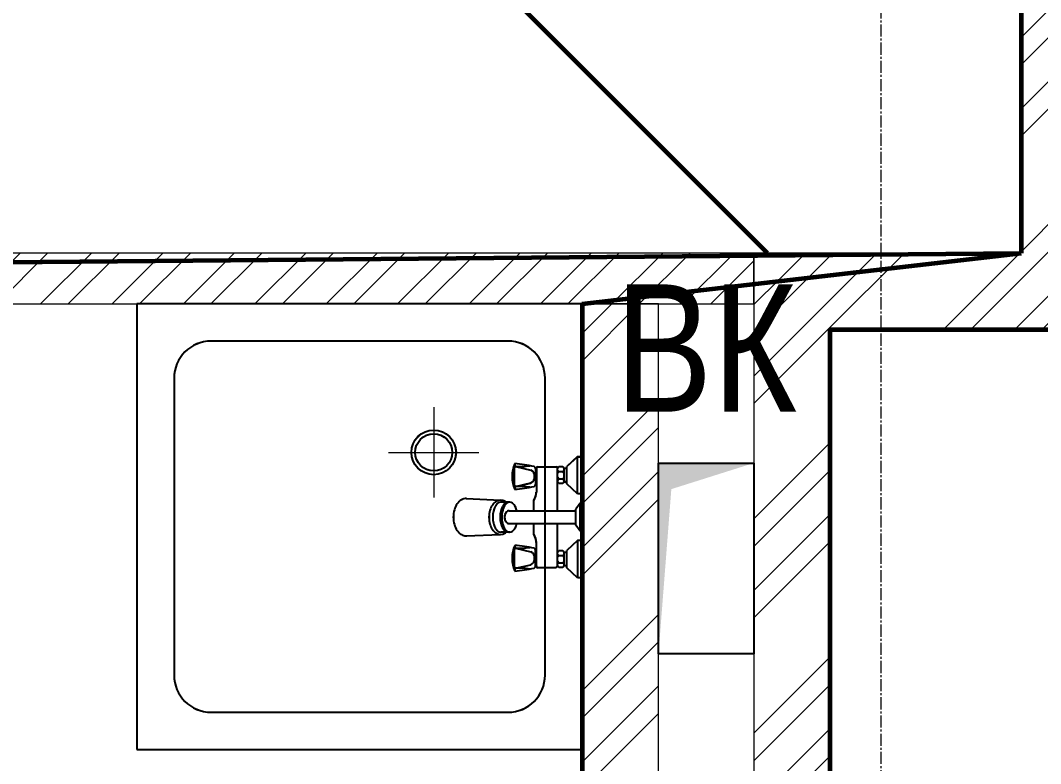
# Model space of a CAD drawing. Header units: millimetres. Extents: x 470010 to 1231400, y -134005 to 421770.
# Drawn here: x 695720 to 697324, y -14384 to -13216 of the extents above; entities that cross this region are included whole.
import ezdxf
from ezdxf.enums import TextEntityAlignment as Align

# ---------------------------------------------------------------- set-up
doc = ezdxf.new("R2010")
doc.units = ezdxf.units.MM
doc.linetypes.add('CENTER2', pattern=[28.575, 19.05, -3.175, 3.175, -3.175])
doc.layers.get('Defpoints').update_dxf_attribs({"color": 140})
for name, color, linetype, lineweight in [('0) шп потолок', 3, 'Continuous', 60), ('АР_Стены кирпич', 32, 'Continuous', 20), ('АР_Стены ПЕНОблок', 52, 'Continuous', 20), ('АР_Штриховка', 8, 'Continuous', 0), ('ВК_Шахты', 5, 'Continuous', 9)]:
    doc.layers.add(name, color=color, linetype=linetype, lineweight=lineweight)
doc.layers.add('РД_Оси_100', color=7, linetype='Continuous', lineweight=0, true_color=0x525252)
doc.styles.add('style1', font='ARIALN.TTF')
pattern_1 = [(45, (602274.53, -216024.5), (-168.3798, 168.3798), []), (45, (602386.78, -216024.5), (-168.3798, 168.3798), [])]
pattern_2 = [(45, (-63444.08, -115658.25), (-168.3798, 168.3798), []), (45, (-63331.83, -115658.25), (-168.3798, 168.3798), [])]

# ---------------------------------------------------------------- blocks, each defined once
blk = doc.blocks.new('СОШ_2200_АР_ОСИ_М100_28.05.24')
at = {"layer": 'РД_Оси_100', "color": 251, "linetype": 'CENTER2', "true_color": 0x636466}
blk.add_line((24200, -6155), (24200, 139938.679), dxfattribs=at)
blk = doc.blocks.new('A$C9108343f')
at = {"layer": 'АР_Штриховка', "linetype": 'Continuous', "lineweight": 0, "true_color": 0x000000}
h = blk.add_hatch(dxfattribs=at)
h.set_pattern_fill('ANSI32', color=18, scale=25, angle=-360, style=0)
h.set_pattern_definition(pattern_2)
h.paths.add_polyline_path([(31695, 89605), (31575, 89485), (31575, 86785), (31695, 86665)], flags=0)
at = {"layer": 'АР_Штриховка', "linetype": 'Continuous', "lineweight": 0, "ltscale": 0.5, "true_color": 0x000000}
h = blk.add_hatch(dxfattribs=at)
h.set_pattern_fill('ANSI31', color=18, scale=25, style=0)
h.set_pattern_definition([(45, (-63444.08, -115658.25), (-56.1266, 56.1266), [])])
h.paths.add_polyline_path([(31155, 86705), (31155, 86785), (27075, 86785), (27075, 86705)], flags=0)
at = {"layer": 'АР_Штриховка', "linetype": 'Continuous', "lineweight": 0, "true_color": 0x000000}
h = blk.add_hatch(dxfattribs=at)
h.set_pattern_fill('ANSI32', color=18, scale=25, style=0)
h.set_pattern_definition([(45, (-63444.08, -115658.25), (-168.3798, 168.3798), []), (45, (-63331.83, -115658.25), (-168.3798, 168.3798), [])])
h.paths.add_polyline_path([(31155, 85855), (31275, 85855), (31275, 86665), (31155, 86785)], flags=0)
h = blk.add_hatch(dxfattribs=at)
h.set_pattern_fill('ANSI32', color=18, scale=25, angle=360, style=0)
h.set_pattern_definition(pattern_2)
h.paths.add_polyline_path([(31695, 86665), (31575, 86785), (31155, 86785), (31275, 86665)], flags=0)
h = blk.add_hatch(dxfattribs=at)
h.set_pattern_fill('ANSI32', color=18, scale=25, style=0)
h.set_pattern_definition([(45, (-63444.08, -115658.25), (-168.3798, 168.3798), []), (45, (-63331.83, -115658.25), (-168.3798, 168.3798), [])])
h.paths.add_polyline_path([(30885, 85735), (31005, 85855), (31005, 86705), (30885, 86705)], flags=0)
at = {"color": 18, "true_color": 0x000000}
for p, q in [((30885, 86705), (30185, 86705)), ((30185, 86705), (30185, 86005)), ((30885, 86705), (30185, 86705)), ((30185, 86705), (30185, 86005)), ((30885, 86005), (30885, 86705)), ((30885, 86005), (30885, 86705)), ((30768.3, 86646.7), (30301.6, 86646.7)), ((30768.3, 86646.7), (30301.6, 86646.7)), ((30243.3, 86588.3), (30243.3, 86121.7)), ((30243.3, 86588.3), (30243.3, 86121.7)), ((30826.6, 86121.7), (30826.6, 86588.3)), ((30826.6, 86121.7), (30826.6, 86588.3)), ((30877.6, 86465), (30860.8, 86449.4)), ((30877.6, 86465), (30860.8, 86449.4)), ((30877.6, 86406.6), (30877.6, 86465)), ((30877.6, 86465), (30885, 86465)), ((30877.6, 86406.6), (30877.6, 86465)), ((30877.6, 86465), (30885, 86465)), ((30885, 86465), (30885, 86406.6)), ((30885, 86465), (30885, 86406.6)), ((30778.2, 86445.6), (30778.2, 86422)), ((30778.2, 86445.6), (30778.2, 86422)), ((30780.4, 86449.6), (30804.4, 86444)), ((30780.4, 86449.6), (30804.4, 86444)), ((30811.8, 86446), (30811.8, 86421.6)), ((30813, 86446), (30811.8, 86446)), ((30811.8, 86446), (30811.8, 86421.6)), ((30813, 86446), (30811.8, 86446)), ((30813, 86446), (30813, 86409)), ((30813, 86446), (30813, 86409)), ((30815.2, 86448.8), (30844.2, 86448.8)), ((30815.2, 86448.8), (30844.2, 86448.8)), ((30848.2, 86449), (30846.2, 86446.4)), ((30848.2, 86449), (30846.2, 86446.4)), ((30846.2, 86379.9), (30846.2, 86446.8)), ((30846.2, 86379.9), (30846.2, 86446.8)), ((30846.2, 86443.8), (30848.2, 86441.6)), ((30846.2, 86443.8), (30848.2, 86441.6)), ((30848.2, 86441.6), (30846.2, 86438.8)), ((30848.2, 86441.6), (30846.2, 86438.8)), ((30854.4, 86449), (30848.2, 86449)), ((30854.4, 86449), (30848.2, 86449)), ((30848.2, 86441.6), (30854.4, 86441.6)), ((30848.2, 86441.6), (30854.4, 86441.6)), ((30856.6, 86446.4), (30854.4, 86449)), ((30856.6, 86446.4), (30854.4, 86449)), ((30854.4, 86441.6), (30856.6, 86443.8)), ((30854.4, 86441.6), (30856.6, 86443.8)), ((30854.4, 86441.6), (30856.6, 86438.8)), ((30854.4, 86441.6), (30856.6, 86438.8)), ((30856.6, 86425.2), (30856.6, 86446.4)), ((30860.8, 86446.4), (30856.6, 86446.4)), ((30856.6, 86425.2), (30856.6, 86446.4)), ((30860.8, 86446.4), (30856.6, 86446.4)), ((30860.8, 86422.2), (30860.8, 86449.4)), ((30860.8, 86422.2), (30860.8, 86449.4)), ((30848.2, 86430), (30846.2, 86432.8)), ((30848.2, 86430), (30846.2, 86432.8)), ((30846.2, 86427.8), (30848.2, 86430)), ((30846.2, 86427.8), (30848.2, 86430)), ((30848.2, 86422.6), (30846.2, 86425.2)), ((30848.2, 86422.6), (30846.2, 86425.2)), ((30848.2, 86430), (30854.4, 86430)), ((30848.2, 86430), (30854.4, 86430)), ((30854.4, 86430), (30856.6, 86432.8)), ((30854.4, 86430), (30856.6, 86432.8)), ((30854.4, 86430), (30856.6, 86427.8)), ((30854.4, 86430), (30856.6, 86427.8)), ((30856.6, 86425.2), (30854.4, 86422.6)), ((30856.6, 86425.2), (30854.4, 86422.6)), ((30860.8, 86425.2), (30856.6, 86425.2)), ((30860.8, 86425.2), (30856.6, 86425.2)), ((30780.4, 86418), (30804.4, 86423.6)), ((30780.4, 86418), (30804.4, 86423.6)), ((30811.8, 86421.6), (30813, 86421.6)), ((30811.8, 86421.6), (30813, 86421.6)), ((30854.4, 86422.6), (30848.2, 86422.6)), ((30854.4, 86422.6), (30848.2, 86422.6)), ((30877.6, 86406.6), (30860.8, 86422.2)), ((30877.6, 86406.6), (30860.8, 86422.2)), ((30702.5, 86399.3), (30756.7, 86396.8)), ((30702.5, 86399.3), (30756.7, 86396.8)), ((30771, 86393.3), (30756.9, 86393.3)), ((30771, 86393.3), (30756.9, 86393.3)), ((30808.9, 86379.9), (30808.9, 86396.6)), ((30808.9, 86379.9), (30808.9, 86396.6)), ((30885, 86406.6), (30877.6, 86406.6)), ((30885, 86406.6), (30877.6, 86406.6)), ((30770.2, 86379.9), (30875, 86379.9)), ((30770.2, 86379.9), (30875, 86379.9)), ((30882, 86391.9), (30875, 86382.4)), ((30882, 86391.9), (30875, 86382.4)), ((30875, 86357.4), (30875, 86382.4)), ((30875, 86357.4), (30875, 86382.4)), ((30882, 86347.9), (30882, 86391.9)), ((30885, 86391.9), (30882, 86391.9)), ((30882, 86347.9), (30882, 86391.9)), ((30885, 86391.9), (30882, 86391.9)), ((30885, 86391.9), (30885, 86347.9)), ((30885, 86391.9), (30885, 86347.9)), ((30771, 86346.5), (30756.9, 86346.5)), ((30771, 86346.5), (30756.9, 86346.5)), ((30770.2, 86359.9), (30875, 86359.9)), ((30770.2, 86359.9), (30875, 86359.9)), ((30808.9, 86342.7), (30808.9, 86359.9)), ((30808.9, 86342.7), (30808.9, 86359.9)), ((30846.2, 86293.4), (30846.2, 86359.9)), ((30846.2, 86293.4), (30846.2, 86359.9)), ((30882, 86347.9), (30875, 86357.4)), ((30882, 86347.9), (30875, 86357.4)), ((30885, 86347.9), (30882, 86347.9)), ((30885, 86347.9), (30882, 86347.9)), ((30702.5, 86340.5), (30756.7, 86342.8)), ((30702.5, 86340.5), (30756.7, 86342.8)), ((30813, 86293.2), (30813, 86330.2)), ((30813, 86293.2), (30813, 86330.2)), ((30877.6, 86333.2), (30860.8, 86317.6)), ((30877.6, 86333.2), (30860.8, 86317.6)), ((30885, 86333.2), (30877.6, 86333.2)), ((30877.6, 86333.2), (30877.6, 86274.8)), ((30885, 86333.2), (30877.6, 86333.2)), ((30877.6, 86333.2), (30877.6, 86274.8)), ((30885, 86274.8), (30885, 86333.2)), ((30885, 86274.8), (30885, 86333.2)), ((30778.2, 86317.2), (30778.2, 86293.6)), ((30778.2, 86317.2), (30778.2, 86293.6)), ((30780.4, 86321.2), (30804.4, 86315.6)), ((30780.4, 86321.2), (30804.4, 86315.6)), ((30811.8, 86317.6), (30813, 86317.6)), ((30811.8, 86293.2), (30811.8, 86317.6)), ((30811.8, 86317.6), (30813, 86317.6)), ((30811.8, 86293.2), (30811.8, 86317.6)), ((30848.2, 86317.2), (30846.2, 86314.6)), ((30848.2, 86317.2), (30846.2, 86314.6)), ((30854.4, 86317.2), (30848.2, 86317.2)), ((30854.4, 86317.2), (30848.2, 86317.2)), ((30856.6, 86314.6), (30854.4, 86317.2)), ((30856.6, 86314.6), (30854.4, 86317.2)), ((30860.8, 86314.6), (30856.6, 86314.6)), ((30856.6, 86293.4), (30856.6, 86314.6)), ((30860.8, 86314.6), (30856.6, 86314.6)), ((30856.6, 86293.4), (30856.6, 86314.6)), ((30860.8, 86290.4), (30860.8, 86317.6)), ((30860.8, 86290.4), (30860.8, 86317.6)), ((30846.2, 86312), (30848.2, 86309.8)), ((30846.2, 86312), (30848.2, 86309.8)), ((30848.2, 86309.8), (30846.2, 86307)), ((30848.2, 86309.8), (30846.2, 86307)), ((30848.2, 86298.2), (30846.2, 86301)), ((30848.2, 86298.2), (30846.2, 86301)), ((30846.2, 86296), (30848.2, 86298.2)), ((30846.2, 86296), (30848.2, 86298.2)), ((30848.2, 86309.8), (30854.4, 86309.8)), ((30848.2, 86309.8), (30854.4, 86309.8)), ((30848.2, 86298.2), (30854.4, 86298.2)), ((30848.2, 86298.2), (30854.4, 86298.2)), ((30854.4, 86309.8), (30856.6, 86312)), ((30854.4, 86309.8), (30856.6, 86312)), ((30854.4, 86309.8), (30856.6, 86307)), ((30854.4, 86309.8), (30856.6, 86307)), ((30854.4, 86298.2), (30856.6, 86301)), ((30854.4, 86298.2), (30856.6, 86301)), ((30854.4, 86298.2), (30856.6, 86296)), ((30854.4, 86298.2), (30856.6, 86296)), ((30780.4, 86289.6), (30804.4, 86295.2)), ((30780.4, 86289.6), (30804.4, 86295.2)), ((30813, 86293.2), (30811.8, 86293.2)), ((30813, 86293.2), (30811.8, 86293.2)), ((30844.2, 86290.4), (30815.2, 86290.4)), ((30844.2, 86290.4), (30815.2, 86290.4)), ((30846.2, 86293.4), (30844.2, 86290.4)), ((30846.2, 86293.4), (30844.2, 86290.4)), ((30848.2, 86290.8), (30846.2, 86293.4)), ((30848.2, 86290.8), (30846.2, 86293.4)), ((30854.4, 86290.8), (30848.2, 86290.8)), ((30854.4, 86290.8), (30848.2, 86290.8)), ((30856.6, 86293.4), (30854.4, 86290.8)), ((30856.6, 86293.4), (30854.4, 86290.8)), ((30860.8, 86293.4), (30856.6, 86293.4)), ((30860.8, 86293.4), (30856.6, 86293.4)), ((30877.6, 86274.8), (30860.8, 86290.4)), ((30877.6, 86274.8), (30860.8, 86290.4)), ((30885, 86274.8), (30877.6, 86274.8)), ((30885, 86274.8), (30877.6, 86274.8)), ((30301.6, 86063.3), (30768.3, 86063.3)), ((30301.6, 86063.3), (30768.3, 86063.3)), ((30185, 86005), (30885, 86005)), ((30185, 86005), (30885, 86005))]:
    blk.add_line(p, q, dxfattribs=at)
at = {"color": 18, "lineweight": 0, "true_color": 0x000000}
for p, q in [((30651.6, 86542.7), (30651.6, 86400.6)), ((30651.6, 86542.7), (30651.6, 86400.6)), ((30580.6, 86471.7), (30722.7, 86471.7)), ((30580.6, 86471.7), (30722.7, 86471.7))]:
    blk.add_line(p, q, dxfattribs=at)
at = {"color": 18, "linetype": 'Continuous', "true_color": 0x000000}
for p, q in [((31005, 86155), (31005, 86455)), ((31005, 86455), (31155, 86455)), ((31005, 86155), (31005, 86455)), ((31005, 86455), (31155, 86455)), ((31155, 86455), (31155, 86155)), ((31155, 86455), (31155, 86155)), ((31155, 86155), (31005, 86155)), ((31155, 86155), (31005, 86155))]:
    blk.add_line(p, q, dxfattribs=at)
blk.add_lwpolyline([(30885, 86705), (31575, 86785)])
at = {"color": 18, "true_color": 0x000000}
for radius in [35, 35, 29.2, 29.2]:
    blk.add_circle((30651.6, 86471.7), radius, dxfattribs=at)
for centre, radius, start, end in [((30301.6, 86588.3), 58.3, 90, 180), ((30301.6, 86588.3), 58.3, 90, 180), ((30768.3, 86588.3), 58.3, 0, 90), ((30768.3, 86588.3), 58.3, 0, 90), ((30831.7, 86432.5), 57, 157.8225, 178.6863), ((30831.7, 86432.5), 57, 157.8225, 178.6863), ((30782.9, 86445.6), 4.74, 122.3784, 180), ((30782.9, 86445.6), 4.74, 122.3784, 180), ((30786.1, 86453.9), 7.1, 178.6863, 216.614), ((30763.4, 86248.2), 206.4, 77.1247, 85.6663), ((30786.1, 86453.9), 7.1, 178.6863, 216.614), ((30763.4, 86248.2), 206.4, 77.1247, 85.6663), ((30786.5, 86543.5), 94, 266.2802, 279.9331), ((30786.5, 86543.5), 94, 266.2802, 279.9331), ((30799.4, 86434.5), 10.8, 356.7185, 62.529), ((30799.4, 86434.5), 10.8, 356.7185, 62.529), ((30807.6, 86445.7), 4.17, 5.2861, 65.1491), ((30807.6, 86445.7), 4.17, 5.2861, 65.1491), ((30815.2, 86446.6), 2.26, 90, 193.6855), ((30815.2, 86446.6), 2.26, 90, 193.6855), ((30844.2, 86446.8), 2, 0, 90), ((30844.2, 86446.8), 2, 0, 90), ((30831.7, 86435.1), 57, 181.3137, 202.1775), ((30831.7, 86435.1), 57, 181.3137, 202.1775), ((30799.4, 86433.2), 10.8, 297.471, 3.2815), ((30799.4, 86433.2), 10.8, 297.471, 3.2815), ((30782.9, 86422), 4.74, 180, 237.6216), ((30782.9, 86422), 4.74, 180, 237.6216), ((30763.4, 86619.5), 206.4, 274.3337, 282.8753), ((30763.4, 86619.5), 206.4, 274.3337, 282.8753), ((30786.1, 86413.8), 7.1, 143.386, 181.3137), ((30786.1, 86413.8), 7.1, 143.386, 181.3137), ((30786.5, 86324.2), 94, 80.0669, 93.7198), ((30786.5, 86324.2), 94, 80.0669, 93.7198), ((30807.6, 86422), 4.17, 294.8509, 354.7139), ((30807.6, 86422), 4.17, 294.8509, 354.7139), ((30707, 86378), 22.6, 121.362, 145.7998), ((30707, 86378), 22.6, 121.362, 145.7998), ((30702.5, 86385.5), 13.9, 87.3458, 121.362), ((30702.5, 86385.5), 13.9, 87.3458, 121.362), ((30760.9, 86377.3), 20.7, 121.5003, 145.9442), ((30760.9, 86377.3), 20.7, 121.5003, 145.9442), ((30756.7, 86384.2), 12.6, 58.4997, 121.5003), ((30756.7, 86384.2), 12.6, 58.4997, 121.5003), ((30756.9, 86386.3), 7, 90, 127.8246), ((30756.9, 86386.3), 7, 90, 127.8246), ((30752.5, 86377.3), 20.7, 50.6316, 58.4997), ((30752.5, 86377.3), 20.7, 50.6316, 58.4997), ((30768.4, 86386.3), 7, 90, 127.8246), ((30768.4, 86386.3), 7, 90, 127.8246), ((30771, 86386.3), 7, 52.1754, 127.8246), ((30771, 86386.3), 7, 52.1754, 127.8246), ((30792, 86409), 20.9, 323.496, 0), ((30792, 86409), 20.9, 323.496, 0), ((30725.6, 86369.9), 43.2, 164.278, 195.722), ((30725.6, 86369.9), 43.2, 164.278, 195.722), ((30714.2, 86373.1), 31.3, 145.7998, 164.278), ((30714.2, 86373.1), 31.3, 145.7998, 164.278), ((30778.3, 86369.8), 39.8, 164.3589, 195.6411), ((30778.3, 86369.8), 39.8, 164.3589, 195.6411), ((30767.7, 86372.8), 28.8, 145.9442, 164.3589), ((30767.7, 86372.8), 28.8, 145.9442, 164.3589), ((30788.2, 86369.9), 43.8, 167.5382, 192.4618), ((30788.2, 86369.9), 43.8, 167.5382, 192.4618), ((30772.7, 86373.3), 27.9, 151.9188, 167.5382), ((30772.7, 86373.3), 27.9, 151.9188, 167.5382), ((30763, 86378.5), 16.9, 127.8246, 151.9188), ((30763, 86378.5), 16.9, 127.8246, 151.9188), ((30799.7, 86369.9), 43.8, 167.5382, 192.4618), ((30799.7, 86369.9), 43.8, 167.5382, 192.4618), ((30784.2, 86373.3), 27.9, 151.9188, 167.5382), ((30784.2, 86373.3), 27.9, 151.9188, 167.5382), ((30802.2, 86369.9), 43.8, 167.5382, 192.4618), ((30802.2, 86369.9), 43.8, 167.5382, 192.4618), ((30786.8, 86373.3), 27.9, 151.9188, 167.5382), ((30786.8, 86373.3), 27.9, 151.9188, 167.5382), ((30774.5, 86378.5), 16.9, 127.8246, 151.9188), ((30774.5, 86378.5), 16.9, 127.8246, 151.9188), ((30777, 86378.5), 16.9, 127.8246, 151.9188), ((30777, 86378.5), 16.9, 127.8246, 151.9188), ((30771.5, 86372.3), 7.92, 119.7406, 144.0579), ((30771.5, 86372.3), 7.92, 119.7406, 144.0579), ((30770.2, 86374.6), 5.33, 90, 119.7406), ((30770.2, 86374.6), 5.33, 90, 119.7406), ((30764.9, 86378.5), 16.9, 28.0812, 52.1754), ((30764.9, 86378.5), 16.9, 28.0812, 52.1754), ((30755.2, 86373.3), 27.9, 13.627, 28.0812), ((30755.2, 86373.3), 27.9, 13.627, 28.0812), ((30776.7, 86369.9), 13.7, 163.2847, 196.7153), ((30776.7, 86369.9), 13.7, 163.2847, 196.7153), ((30773.5, 86370.9), 10.4, 144.0579, 163.2847), ((30773.5, 86370.9), 10.4, 144.0579, 163.2847), ((30773.5, 86368.9), 10.4, 196.7153, 215.9421), ((30773.5, 86368.9), 10.4, 196.7153, 215.9421), ((30771.5, 86367.5), 7.92, 215.9421, 240.2594), ((30771.5, 86367.5), 7.92, 215.9421, 240.2594), ((30714.2, 86366.7), 31.3, 195.722, 214.2002), ((30714.2, 86366.7), 31.3, 195.722, 214.2002), ((30707, 86361.8), 22.6, 214.2002, 238.638), ((30707, 86361.8), 22.6, 214.2002, 238.638), ((30767.7, 86366.9), 28.8, 195.6411, 214.0558), ((30767.7, 86366.9), 28.8, 195.6411, 214.0558), ((30760.9, 86362.3), 20.7, 214.0558, 238.4997), ((30760.9, 86362.3), 20.7, 214.0558, 238.4997), ((30772.7, 86366.5), 27.9, 192.4618, 208.0812), ((30772.7, 86366.5), 27.9, 192.4618, 208.0812), ((30763, 86361.3), 16.9, 208.0812, 232.1754), ((30763, 86361.3), 16.9, 208.0812, 232.1754), ((30756.9, 86353.5), 7, 232.1754, 270), ((30756.9, 86353.5), 7, 232.1754, 270), ((30784.2, 86366.5), 27.9, 192.4618, 208.0812), ((30784.2, 86366.5), 27.9, 192.4618, 208.0812), ((30786.8, 86366.5), 27.9, 192.4618, 208.0812), ((30786.8, 86366.5), 27.9, 192.4618, 208.0812), ((30774.5, 86361.3), 16.9, 208.0812, 232.1754), ((30774.5, 86361.3), 16.9, 208.0812, 232.1754), ((30777, 86361.3), 16.9, 208.0812, 232.1754), ((30777, 86361.3), 16.9, 208.0812, 232.1754), ((30752.5, 86362.3), 20.7, 301.5003, 309.985), ((30752.5, 86362.3), 20.7, 301.5003, 309.985), ((30768.4, 86353.5), 7, 232.1754, 270), ((30768.4, 86353.5), 7, 232.1754, 270), ((30771, 86353.5), 7, 232.1754, 307.8246), ((30771, 86353.5), 7, 232.1754, 307.8246), ((30770.2, 86365.2), 5.33, 240.2594, 270), ((30770.2, 86365.2), 5.33, 240.2594, 270), ((30764.9, 86361.3), 16.9, 307.8246, 331.9188), ((30764.9, 86361.3), 16.9, 307.8246, 331.9188), ((30755.2, 86366.5), 27.9, 331.9188, 346.373), ((30755.2, 86366.5), 27.9, 331.9188, 346.373), ((30702.5, 86354.3), 13.9, 238.638, 270), ((30702.5, 86354.3), 13.9, 238.638, 270), ((30702.5, 86354.3), 13.9, 270, 274.9774), ((30702.5, 86354.3), 13.9, 270, 274.9774), ((30756.7, 86355.4), 12.6, 238.4997, 301.5004), ((30756.7, 86355.4), 12.6, 238.4997, 301.5004), ((30792, 86330.2), 20.9, 0, 36.504), ((30792, 86330.2), 20.9, 0, 36.504), ((30831.7, 86304.1), 57, 157.8225, 178.6863), ((30831.7, 86304.1), 57, 157.8225, 178.6863), ((30782.9, 86317.2), 4.74, 122.3784, 180), ((30782.9, 86317.2), 4.74, 122.3784, 180), ((30786.1, 86325.5), 7.1, 178.6863, 216.614), ((30763.4, 86119.8), 206.4, 77.1247, 85.6663), ((30786.1, 86325.5), 7.1, 178.6863, 216.614), ((30763.4, 86119.8), 206.4, 77.1247, 85.6663), ((30786.5, 86415.1), 94, 266.2802, 279.9331), ((30786.5, 86415.1), 94, 266.2802, 279.9331), ((30799.4, 86306.1), 10.8, 356.7185, 62.529), ((30799.4, 86306.1), 10.8, 356.7185, 62.529), ((30807.6, 86317.3), 4.17, 5.2861, 65.1491), ((30807.6, 86317.3), 4.17, 5.2861, 65.1491), ((30831.7, 86306.7), 57, 181.3137, 202.1775), ((30831.7, 86306.7), 57, 181.3137, 202.1775), ((30799.4, 86304.8), 10.8, 297.471, 3.2815), ((30799.4, 86304.8), 10.8, 297.471, 3.2815), ((30782.9, 86293.6), 4.74, 180, 237.6216), ((30782.9, 86293.6), 4.74, 180, 237.6216), ((30763.4, 86491.1), 206.4, 274.3337, 282.8753), ((30763.4, 86491.1), 206.4, 274.3337, 282.8753), ((30786.1, 86285.4), 7.1, 143.386, 181.3137), ((30786.1, 86285.4), 7.1, 143.386, 181.3137), ((30786.5, 86195.8), 94, 80.0669, 93.7198), ((30786.5, 86195.8), 94, 80.0669, 93.7198), ((30807.6, 86293.6), 4.17, 294.8509, 354.7139), ((30807.6, 86293.6), 4.17, 294.8509, 354.7139), ((30815.2, 86292.7), 2.26, 166.3145, 270), ((30815.2, 86292.7), 2.26, 166.3145, 270), ((30301.6, 86121.7), 58.3, 180, 270), ((30301.6, 86121.7), 58.3, 180, 270), ((30768.3, 86121.7), 58.3, 270, 0), ((30768.3, 86121.7), 58.3, 270, 0)]:
    blk.add_arc(centre, radius, start, end, dxfattribs=at)
at = {"color": 18, "linetype": 'Continuous', "true_color": 0x000000}
blk.add_solid([(31005, 86155), (31005, 86455), (31025.2, 86414), (31155, 86455)], dxfattribs=at)
blk.add_solid([(31005, 86155), (31005, 86455), (31025.2, 86414), (31155, 86455)], dxfattribs=at)
at = {"layer": '0) шп потолок'}
for points in [[(31275, 85855), (31275, 86665), (31695, 86665), (31695, 87695), (31965, 87695), (31965, 90035), (34555, 90035), (34555, 89705), (34655, 89705), (34655, 87775)], [(27075, 86785), (27075, 89485), (31575, 89485), (31575, 86785)], [(27075, 86745), (31575, 86785)], [(30885, 86705), (31575, 86785)], [(30885, 86705), (30885, 85735), (31155, 85735)]]:
    blk.add_lwpolyline(points, dxfattribs=at)
at = {"layer": 'АР_Стены кирпич', "color": 18, "linetype": 'Continuous', "lineweight": 20, "true_color": 0x000000}
for p, q in [((31575, 89485), (31575, 86785)), ((31155, 86785), (31155, 85855)), ((31575, 86785), (31155, 86785)), ((31005, 86705), (30885, 86705)), ((30885, 86705), (30885, 85735)), ((31005, 85855), (31005, 86705)), ((31275, 85855), (31275, 86665)), ((31275, 86665), (31695, 86665))]:
    blk.add_line(p, q, dxfattribs=at)
at = {"layer": 'АР_Стены ПЕНОблок', "color": 18, "linetype": 'Continuous', "lineweight": 20, "true_color": 0x000000}
for p, q in [((31155, 86785), (27075, 86785)), ((31155, 86705), (31155, 86785)), ((27075, 86705), (31155, 86705))]:
    blk.add_line(p, q, dxfattribs=at)
at = {"layer": 'РД_Оси_100'}
blk.add_blockref('СОШ_2200_АР_ОСИ_М100_28.05.24', (7155, 6755), dxfattribs=at)
at = {"layer": 'Defpoints', "color": 18, "true_color": 0x000000, "style": 'style1'}
for p in [(143949.3, 316089.1), (143975, 281639.5), (143890.4, 273244.7), (143840, 264276.8), (143967.8, 254892.4), (12252, 104178.1), (12382.6, 96023.1)]:
    blk.add_attdef('АР-ПОМЕЩЕНИЕ:НАИМЕНОВАНИЕ', text='', height=100, dxfattribs=at).set_placement(p, align=Align.MIDDLE)
at = {"layer": 'Defpoints', "color": 18, "true_color": 0x000000, "style": 'style1', "flags": 8}
for p in [(143951.3, 279099.1), (143848.3, 269251.1), (143875.3, 260094.2), (144049.7, 250824.7), (163419.3, 238153.4), (155897.5, 237966), (183037.2, 237966), (143342.9, 237876.2)]:
    blk.add_attdef('АР-ПОМЕЩЕНИЕ:НАИМЕНОВАНИЕ', text='', height=100, dxfattribs=at).set_placement(p, align=Align.MIDDLE)
at = {"layer": 'ВК_Шахты', "color": 18, "true_color": 0x000000, "style": 'style1'}
blk.add_text('ВК', height=200, dxfattribs=at).set_placement((30936.9, 86535.7))

msp = doc.modelspace()

# ---------------------------------------------------------------- hatches: boundary and pattern name
at = {"layer": '0) шп потолок', "true_color": 0xf26722}
h = msp.add_hatch(dxfattribs=at)
h.set_pattern_fill('ANSI31', color=30, scale=333, angle=90)
h.paths.add_polyline_path([(697293.57, -10881.242), (692793.57, -10881.242), (692793.57, -13581.252), (696873.57, -13581.252), (697293.57, -13581.252)])
h.paths.add_polyline_path([(697111.32, -12588.14, -1), (697140.206, -12588.14, -1)], flags=16)
at = {"layer": 'АР_Штриховка', "linetype": 'Continuous', "lineweight": 0, "true_color": 0x000000}
h = msp.add_hatch(dxfattribs=at)
h.set_pattern_fill('ANSI32', color=18, scale=25, angle=-360, style=0)
h.set_pattern_definition(pattern_1)
h.paths.add_polyline_path([(697413.57, -10761.242), (697293.57, -10881.242), (697293.57, -13581.252), (697413.57, -13701.252)], flags=0)
at = {"layer": 'АР_Штриховка', "linetype": 'Continuous', "lineweight": 0, "ltscale": 0.5, "true_color": 0x000000}
h = msp.add_hatch(dxfattribs=at)
h.set_pattern_fill('ANSI31', color=18, scale=25, style=0)
h.set_pattern_definition([(45, (602274.53, -216024.49), (-56.1266, 56.1266), [])])
h.paths.add_polyline_path([(696873.57, -13661.252), (696873.57, -13581.252), (692793.57, -13581.252), (692793.57, -13661.252)], flags=0)
at = {"layer": 'АР_Штриховка', "linetype": 'Continuous', "lineweight": 0, "true_color": 0x000000}
h = msp.add_hatch(dxfattribs=at)
h.set_pattern_fill('ANSI32', color=18, scale=25, style=0)
h.set_pattern_definition([(45, (602274.53, -216024.5), (-168.3798, 168.3798), []), (45, (602386.78, -216024.5), (-168.3798, 168.3798), [])])
h.paths.add_polyline_path([(696873.57, -14511.242), (696993.57, -14511.242), (696993.57, -13701.252), (696873.57, -13581.252)], flags=0)
h = msp.add_hatch(dxfattribs=at)
h.set_pattern_fill('ANSI32', color=18, scale=25, angle=360, style=0)
h.set_pattern_definition(pattern_1)
h.paths.add_polyline_path([(697413.57, -13701.252), (697293.57, -13581.252), (696873.57, -13581.252), (696993.57, -13701.252)], flags=0)
h = msp.add_hatch(dxfattribs=at)
h.set_pattern_fill('ANSI32', color=18, scale=25, style=0)
h.set_pattern_definition([(45, (602274.53, -216024.5), (-168.3798, 168.3798), []), (45, (602386.78, -216024.5), (-168.3798, 168.3798), [])])
h.paths.add_polyline_path([(696603.57, -14631.242), (696723.57, -14511.242), (696723.57, -13661.252), (696603.57, -13661.252)], flags=0)

# ---------------------------------------------------------------- linework, layer by layer
at = {"color": 18, "true_color": 0x000000}
for p, q in [((696603.567, -13661.252), (695903.567, -13661.252)), ((695903.567, -13661.252), (695903.567, -14361.252)), ((696603.567, -13661.252), (695903.567, -13661.252)), ((695903.567, -13661.252), (695903.567, -14361.252)), ((696603.567, -14361.252), (696603.567, -13661.252)), ((696603.567, -14361.252), (696603.567, -13661.252)), ((696486.9, -13719.586), (696020.233, -13719.586)), ((696486.9, -13719.586), (696020.233, -13719.586)), ((695961.9, -13777.919), (695961.9, -14244.586)), ((695961.9, -13777.919), (695961.9, -14244.586)), ((696545.233, -14244.586), (696545.233, -13777.919)), ((696545.233, -14244.586), (696545.233, -13777.919)), ((696596.17, -13901.27), (696579.37, -13916.87)), ((696596.17, -13901.27), (696579.37, -13916.87)), ((696596.17, -13959.67), (696596.17, -13901.27)), ((696596.17, -13901.27), (696603.57, -13901.27)), ((696596.17, -13959.67), (696596.17, -13901.27)), ((696596.17, -13901.27), (696603.57, -13901.27)), ((696603.57, -13901.27), (696603.57, -13959.67)), ((696603.57, -13901.27), (696603.57, -13959.67)), ((696496.77, -13920.608), (696496.77, -13944.208)), ((696496.77, -13920.608), (696496.77, -13944.208)), ((696498.97, -13916.608), (696522.97, -13922.208)), ((696498.97, -13916.608), (696522.97, -13922.208)), ((696530.37, -13920.208), (696530.37, -13944.608)), ((696531.57, -13920.208), (696530.37, -13920.208)), ((696530.37, -13920.208), (696530.37, -13944.608)), ((696531.57, -13920.208), (696530.37, -13920.208)), ((696531.57, -13920.208), (696531.57, -13957.208)), ((696531.57, -13920.208), (696531.57, -13957.208)), ((696533.77, -13917.408), (696562.77, -13917.408)), ((696533.77, -13917.408), (696562.77, -13917.408)), ((696566.77, -13917.27), (696564.77, -13919.87)), ((696566.77, -13917.27), (696564.77, -13919.87)), ((696564.77, -13986.339), (696564.77, -13919.408)), ((696564.77, -13986.339), (696564.77, -13919.408)), ((696564.77, -13922.47), (696566.77, -13924.67)), ((696564.77, -13922.47), (696566.77, -13924.67)), ((696572.97, -13917.27), (696566.77, -13917.27)), ((696572.97, -13917.27), (696566.77, -13917.27)), ((696575.17, -13919.87), (696572.97, -13917.27)), ((696575.17, -13919.87), (696572.97, -13917.27)), ((696572.97, -13924.67), (696575.17, -13922.47)), ((696572.97, -13924.67), (696575.17, -13922.47)), ((696575.17, -13941.07), (696575.17, -13919.87)), ((696579.37, -13919.87), (696575.17, -13919.87)), ((696575.17, -13941.07), (696575.17, -13919.87)), ((696579.37, -13919.87), (696575.17, -13919.87)), ((696579.37, -13944.07), (696579.37, -13916.87)), ((696579.37, -13944.07), (696579.37, -13916.87)), ((696566.77, -13924.67), (696564.77, -13927.47)), ((696566.77, -13924.67), (696564.77, -13927.47)), ((696566.77, -13936.27), (696564.77, -13933.47)), ((696566.77, -13936.27), (696564.77, -13933.47)), ((696564.77, -13938.47), (696566.77, -13936.27)), ((696564.77, -13938.47), (696566.77, -13936.27)), ((696566.77, -13924.67), (696572.97, -13924.67)), ((696566.77, -13924.67), (696572.97, -13924.67)), ((696566.77, -13936.27), (696572.97, -13936.27)), ((696566.77, -13936.27), (696572.97, -13936.27)), ((696572.97, -13924.67), (696575.17, -13927.47)), ((696572.97, -13924.67), (696575.17, -13927.47)), ((696572.97, -13936.27), (696575.17, -13933.47)), ((696572.97, -13936.27), (696575.17, -13933.47)), ((696572.97, -13936.27), (696575.17, -13938.47)), ((696572.97, -13936.27), (696575.17, -13938.47)), ((696498.97, -13948.208), (696522.97, -13942.608)), ((696498.97, -13948.208), (696522.97, -13942.608)), ((696530.37, -13944.608), (696531.57, -13944.608)), ((696530.37, -13944.608), (696531.57, -13944.608)), ((696566.77, -13943.67), (696564.77, -13941.07)), ((696566.77, -13943.67), (696564.77, -13941.07)), ((696572.97, -13943.67), (696566.77, -13943.67)), ((696572.97, -13943.67), (696566.77, -13943.67)), ((696575.17, -13941.07), (696572.97, -13943.67)), ((696575.17, -13941.07), (696572.97, -13943.67)), ((696579.37, -13941.07), (696575.17, -13941.07)), ((696579.37, -13941.07), (696575.17, -13941.07)), ((696596.17, -13959.67), (696579.37, -13944.07)), ((696596.17, -13959.67), (696579.37, -13944.07)), ((696421.07, -13966.91), (696475.34, -13969.41)), ((696421.07, -13966.91), (696475.34, -13969.41)), ((696527.464, -13986.339), (696527.464, -13969.658)), ((696527.464, -13986.339), (696527.464, -13969.658)), ((696603.57, -13959.67), (696596.17, -13959.67)), ((696603.57, -13959.67), (696596.17, -13959.67)), ((696489.57, -13972.91), (696475.543, -13972.91)), ((696489.57, -13972.91), (696475.543, -13972.91)), ((696488.82, -13986.339), (696593.57, -13986.339)), ((696488.82, -13986.339), (696593.57, -13986.339)), ((696600.57, -13974.339), (696593.57, -13983.839)), ((696600.57, -13974.339), (696593.57, -13983.839)), ((696593.57, -14008.839), (696593.57, -13983.839)), ((696593.57, -14008.839), (696593.57, -13983.839)), ((696600.57, -14018.339), (696600.57, -13974.339)), ((696603.57, -13974.339), (696600.57, -13974.339)), ((696600.57, -14018.339), (696600.57, -13974.339)), ((696603.57, -13974.339), (696600.57, -13974.339)), ((696603.57, -13974.339), (696603.57, -14018.339)), ((696603.57, -13974.339), (696603.57, -14018.339)), ((696488.82, -14006.339), (696593.57, -14006.339)), ((696488.82, -14006.339), (696593.57, -14006.339)), ((696527.464, -14023.558), (696527.464, -14006.339)), ((696527.464, -14023.558), (696527.464, -14006.339)), ((696564.77, -14072.808), (696564.77, -14006.339)), ((696564.77, -14072.808), (696564.77, -14006.339)), ((696600.57, -14018.339), (696593.57, -14008.839)), ((696600.57, -14018.339), (696593.57, -14008.839)), ((696603.57, -14018.339), (696600.57, -14018.339)), ((696603.57, -14018.339), (696600.57, -14018.339)), ((696421.07, -14025.768), (696475.324, -14023.41)), ((696421.07, -14025.768), (696475.324, -14023.41)), ((696489.57, -14019.768), (696475.543, -14019.768)), ((696489.57, -14019.768), (696475.543, -14019.768)), ((696596.17, -14033.008), (696579.37, -14048.608)), ((696596.17, -14033.008), (696579.37, -14048.608)), ((696603.57, -14033.008), (696596.17, -14033.008)), ((696596.17, -14033.008), (696596.17, -14091.408)), ((696603.57, -14033.008), (696596.17, -14033.008)), ((696596.17, -14033.008), (696596.17, -14091.408)), ((696603.57, -14091.408), (696603.57, -14033.008)), ((696603.57, -14091.408), (696603.57, -14033.008)), ((696496.77, -14049.008), (696496.77, -14072.608)), ((696496.77, -14049.008), (696496.77, -14072.608)), ((696498.97, -14045.008), (696522.97, -14050.608)), ((696498.97, -14045.008), (696522.97, -14050.608)), ((696530.37, -14048.608), (696531.57, -14048.608)), ((696530.37, -14073.008), (696530.37, -14048.608)), ((696530.37, -14048.608), (696531.57, -14048.608)), ((696530.37, -14073.008), (696530.37, -14048.608)), ((696531.57, -14073.008), (696531.57, -14036.008)), ((696531.57, -14073.008), (696531.57, -14036.008)), ((696566.77, -14049.008), (696564.77, -14051.608)), ((696566.77, -14049.008), (696564.77, -14051.608)), ((696572.97, -14049.008), (696566.77, -14049.008)), ((696572.97, -14049.008), (696566.77, -14049.008)), ((696575.17, -14051.608), (696572.97, -14049.008)), ((696575.17, -14051.608), (696572.97, -14049.008)), ((696579.37, -14075.808), (696579.37, -14048.608)), ((696579.37, -14075.808), (696579.37, -14048.608)), ((696564.77, -14054.208), (696566.77, -14056.408)), ((696564.77, -14054.208), (696566.77, -14056.408)), ((696566.77, -14056.408), (696564.77, -14059.208)), ((696566.77, -14056.408), (696564.77, -14059.208)), ((696566.77, -14068.008), (696564.77, -14065.208)), ((696566.77, -14068.008), (696564.77, -14065.208)), ((696566.77, -14056.408), (696572.97, -14056.408)), ((696566.77, -14056.408), (696572.97, -14056.408)), ((696572.97, -14056.408), (696575.17, -14054.208)), ((696572.97, -14056.408), (696575.17, -14054.208)), ((696572.97, -14056.408), (696575.17, -14059.208)), ((696572.97, -14056.408), (696575.17, -14059.208)), ((696572.97, -14068.008), (696575.17, -14065.208)), ((696572.97, -14068.008), (696575.17, -14065.208)), ((696579.37, -14051.608), (696575.17, -14051.608)), ((696575.17, -14072.808), (696575.17, -14051.608)), ((696579.37, -14051.608), (696575.17, -14051.608)), ((696575.17, -14072.808), (696575.17, -14051.608)), ((696498.97, -14076.608), (696522.97, -14071.008)), ((696498.97, -14076.608), (696522.97, -14071.008)), ((696531.57, -14073.008), (696530.37, -14073.008)), ((696531.57, -14073.008), (696530.37, -14073.008)), ((696562.77, -14075.808), (696533.77, -14075.808)), ((696562.77, -14075.808), (696533.77, -14075.808)), ((696564.77, -14072.808), (696562.77, -14075.808)), ((696564.77, -14072.808), (696562.77, -14075.808)), ((696564.77, -14070.208), (696566.77, -14068.008)), ((696564.77, -14070.208), (696566.77, -14068.008)), ((696566.77, -14075.408), (696564.77, -14072.808)), ((696566.77, -14075.408), (696564.77, -14072.808)), ((696566.77, -14068.008), (696572.97, -14068.008)), ((696566.77, -14068.008), (696572.97, -14068.008)), ((696572.97, -14075.408), (696566.77, -14075.408)), ((696572.97, -14075.408), (696566.77, -14075.408)), ((696572.97, -14068.008), (696575.17, -14070.208)), ((696572.97, -14068.008), (696575.17, -14070.208)), ((696575.17, -14072.808), (696572.97, -14075.408)), ((696575.17, -14072.808), (696572.97, -14075.408)), ((696579.37, -14072.808), (696575.17, -14072.808)), ((696579.37, -14072.808), (696575.17, -14072.808)), ((696596.17, -14091.408), (696579.37, -14075.808)), ((696596.17, -14091.408), (696579.37, -14075.808)), ((696603.57, -14091.408), (696596.17, -14091.408)), ((696603.57, -14091.408), (696596.17, -14091.408)), ((696020.233, -14302.919), (696486.9, -14302.919)), ((696020.233, -14302.919), (696486.9, -14302.919)), ((695903.567, -14361.252), (696603.567, -14361.252)), ((695903.567, -14361.252), (696603.567, -14361.252))]:
    msp.add_line(p, q, dxfattribs=at)
at = {"color": 18, "lineweight": 0, "true_color": 0x000000}
for p, q in [((696370.233, -13823.534), (696370.233, -13965.637)), ((696370.233, -13823.534), (696370.233, -13965.637)), ((696299.182, -13894.586), (696441.285, -13894.586)), ((696299.182, -13894.586), (696441.285, -13894.586))]:
    msp.add_line(p, q, dxfattribs=at)
at = {"color": 18, "linetype": 'Continuous', "true_color": 0x000000}
for p, q in [((696723.57, -14211.242), (696723.57, -13911.242)), ((696723.57, -13911.242), (696873.57, -13911.242)), ((696723.57, -14211.242), (696723.57, -13911.242)), ((696723.57, -13911.242), (696873.57, -13911.242)), ((696873.57, -13911.242), (696873.57, -14211.242)), ((696873.57, -13911.242), (696873.57, -14211.242)), ((696873.57, -14211.242), (696723.57, -14211.242)), ((696873.57, -14211.242), (696723.57, -14211.242))]:
    msp.add_line(p, q, dxfattribs=at)
msp.add_lwpolyline([(696603.57, -13661.252), (697293.57, -13581.252)])
at = {"color": 18, "true_color": 0x000000}
for radius in [35, 35, 29.167, 29.167]:
    msp.add_circle((696370.233, -13894.586), radius, dxfattribs=at)
for centre, radius, start, end in [((696020.233, -13777.919), 58.333, 90, 180), ((696020.233, -13777.919), 58.333, 90, 180), ((696486.9, -13777.919), 58.333, 0, 90), ((696486.9, -13777.919), 58.333, 0, 90), ((696550.328, -13933.714), 56.973, 157.822462, 178.686272), ((696550.328, -13933.714), 56.973, 157.822462, 178.686272), ((696501.506, -13920.608), 4.736, 122.378413, 180), ((696501.506, -13920.608), 4.736, 122.378413, 180), ((696504.672, -13912.371), 7.104, 178.686272, 216.613977), ((696504.672, -13912.371), 7.104, 178.686272, 216.613977), ((696481.971, -14118.048), 206.43, 77.124705, 85.666332), ((696481.971, -14118.048), 206.43, 77.124705, 85.666332), ((696505.07, -13822.783), 94.023, 266.28017, 279.933054), ((696505.07, -13822.783), 94.023, 266.28017, 279.933054), ((696517.988, -13931.79), 10.8, 356.718506, 62.528992), ((696517.988, -13931.79), 10.8, 356.718506, 62.528992), ((696526.217, -13920.592), 4.17, 5.286081, 65.149105), ((696526.217, -13920.592), 4.17, 5.286081, 65.149105), ((696533.77, -13919.672), 2.264, 90, 193.685547), ((696533.77, -13919.672), 2.264, 90, 193.685547), ((696562.77, -13919.408), 2, 0, 90), ((696562.77, -13919.408), 2, 0, 90), ((696550.328, -13931.102), 56.973, 181.313728, 202.177538), ((696550.328, -13931.102), 56.973, 181.313728, 202.177538), ((696517.988, -13933.026), 10.8, 297.471008, 3.281494), ((696517.988, -13933.026), 10.8, 297.471008, 3.281494), ((696501.506, -13944.208), 4.736, 180, 237.621587), ((696501.506, -13944.208), 4.736, 180, 237.621587), ((696504.672, -13952.445), 7.104, 143.386023, 181.313728), ((696504.672, -13952.445), 7.104, 143.386023, 181.313728), ((696481.971, -13746.768), 206.43, 274.333668, 282.875295), ((696481.971, -13746.768), 206.43, 274.333668, 282.875295), ((696505.07, -14042.033), 94.023, 80.066946, 93.71983), ((696505.07, -14042.033), 94.023, 80.066946, 93.71983), ((696526.217, -13944.224), 4.17, 294.850895, 354.713919), ((696526.217, -13944.224), 4.17, 294.850895, 354.713919), ((696425.62, -13988.233), 22.6, 121.362021, 145.799842), ((696425.62, -13988.233), 22.6, 121.362021, 145.799842), ((696421.07, -13980.768), 13.858, 87.345824, 121.362029), ((696421.07, -13980.768), 13.858, 87.345824, 121.362029), ((696475.32, -13981.993), 12.583, 58.499654, 121.500341), ((696475.32, -13981.993), 12.583, 58.499654, 121.500341), ((696510.641, -13957.208), 20.929, 323.495979, 0), ((696510.641, -13957.208), 20.929, 323.495979, 0), ((696444.223, -13996.339), 43.153, 164.278041, 195.721982), ((696444.223, -13996.339), 43.153, 164.278041, 195.721982), ((696432.827, -13993.131), 31.315, 145.799842, 164.278041), ((696432.827, -13993.131), 31.315, 145.799842, 164.278041), ((696496.877, -13996.41), 39.807, 164.358939, 195.64108), ((696496.877, -13996.41), 39.807, 164.358939, 195.64108), ((696486.265, -13993.439), 28.787, 145.94422, 164.358939), ((696486.265, -13993.439), 28.787, 145.94422, 164.358939), ((696479.554, -13988.903), 20.687, 121.500346, 145.94422), ((696479.554, -13988.903), 20.687, 121.500346, 145.94422), ((696506.821, -13996.339), 43.777, 167.538232, 192.461795), ((696506.821, -13996.339), 43.777, 167.538232, 192.461795), ((696491.346, -13992.919), 27.929, 151.918814, 167.538233), ((696491.346, -13992.919), 27.929, 151.918814, 167.538233), ((696481.606, -13987.723), 16.89, 127.824568, 151.918814), ((696481.606, -13987.723), 16.89, 127.824568, 151.918814), ((696475.543, -13979.914), 7.004, 90, 127.824568), ((696475.543, -13979.914), 7.004, 90, 127.824568), ((696518.332, -13996.339), 43.777, 167.538232, 192.461795), ((696518.332, -13996.339), 43.777, 167.538232, 192.461795), ((696502.857, -13992.919), 27.929, 151.918814, 167.538232), ((696502.857, -13992.919), 27.929, 151.918814, 167.538232), ((696520.847, -13996.339), 43.777, 167.538232, 192.461795), ((696520.847, -13996.339), 43.777, 167.538232, 192.461795), ((696505.372, -13992.919), 27.929, 151.918814, 167.538233), ((696505.372, -13992.919), 27.929, 151.918814, 167.538233), ((696493.117, -13987.723), 16.89, 127.824568, 151.918814), ((696493.117, -13987.723), 16.89, 127.824568, 151.918814), ((696495.632, -13987.723), 16.89, 127.824568, 151.918814), ((696495.632, -13987.723), 16.89, 127.824568, 151.918814), ((696471.085, -13988.903), 20.687, 50.631603, 58.499654), ((696471.085, -13988.903), 20.687, 50.631603, 58.499654), ((696487.054, -13979.914), 7.004, 90, 127.824568), ((696487.054, -13979.914), 7.004, 90, 127.824568), ((696490.102, -13993.914), 7.915, 119.740583, 144.057888), ((696490.102, -13993.914), 7.915, 119.740583, 144.057888), ((696489.57, -13979.914), 7.004, 52.175432, 127.824592), ((696489.57, -13979.914), 7.004, 52.175432, 127.824592), ((696488.82, -13991.671), 5.331, 90, 119.740583), ((696488.82, -13991.671), 5.331, 90, 119.740583), ((696483.507, -13987.723), 16.89, 28.081186, 52.175432), ((696483.507, -13987.723), 16.89, 28.081186, 52.175432), ((696473.767, -13992.919), 27.929, 13.627031, 28.081186), ((696473.767, -13992.919), 27.929, 13.627031, 28.081186), ((696495.316, -13996.339), 13.747, 163.284734, 196.715261), ((696495.316, -13996.339), 13.747, 163.284734, 196.715261), ((696492.124, -13995.38), 10.414, 144.057888, 163.284734), ((696492.124, -13995.38), 10.414, 144.057888, 163.284734), ((696492.124, -13997.298), 10.414, 196.715266, 215.942112), ((696492.124, -13997.298), 10.414, 196.715266, 215.942112), ((696432.827, -13999.547), 31.315, 195.721959, 214.200158), ((696432.827, -13999.547), 31.315, 195.721959, 214.200158), ((696425.62, -14004.445), 22.6, 214.200158, 238.637979), ((696425.62, -14004.445), 22.6, 214.200158, 238.637979), ((696486.265, -13999.381), 28.787, 195.641061, 214.05578), ((696486.265, -13999.381), 28.787, 195.641061, 214.05578), ((696479.554, -14003.917), 20.687, 214.05578, 238.499654), ((696479.554, -14003.917), 20.687, 214.05578, 238.499654), ((696491.346, -13999.759), 27.929, 192.461767, 208.081186), ((696491.346, -13999.759), 27.929, 192.461767, 208.081186), ((696481.606, -14004.956), 16.89, 208.081186, 232.175432), ((696481.606, -14004.956), 16.89, 208.081186, 232.175432), ((696475.543, -14012.764), 7.004, 232.175432, 270), ((696475.543, -14012.764), 7.004, 232.175432, 270), ((696502.857, -13999.759), 27.929, 192.461768, 208.081186), ((696502.857, -13999.759), 27.929, 192.461768, 208.081186), ((696505.372, -13999.759), 27.929, 192.461767, 208.081186), ((696505.372, -13999.759), 27.929, 192.461767, 208.081186), ((696493.117, -14004.956), 16.89, 208.081186, 232.175432), ((696493.117, -14004.956), 16.89, 208.081186, 232.175432), ((696495.632, -14004.956), 16.89, 208.081186, 232.175432), ((696495.632, -14004.956), 16.89, 208.081186, 232.175432), ((696487.054, -14012.764), 7.004, 232.175432, 270), ((696487.054, -14012.764), 7.004, 232.175432, 270), ((696490.102, -13998.764), 7.915, 215.942112, 240.259417), ((696490.102, -13998.764), 7.915, 215.942112, 240.259417), ((696489.57, -14012.764), 7.004, 232.175432, 307.824555), ((696489.57, -14012.764), 7.004, 232.175432, 307.824555), ((696488.82, -14001.008), 5.331, 240.259417, 270), ((696488.82, -14001.008), 5.331, 240.259417, 270), ((696483.507, -14004.956), 16.89, 307.824568, 331.918814), ((696483.507, -14004.956), 16.89, 307.824568, 331.918814), ((696473.767, -13999.759), 27.929, 331.918814, 346.372969), ((696473.767, -13999.759), 27.929, 331.918814, 346.372969), ((696421.07, -14011.91), 13.858, 238.637979, 270), ((696421.07, -14011.91), 13.858, 238.637979, 270), ((696421.07, -14011.91), 13.858, 270, 274.977353), ((696421.07, -14011.91), 13.858, 270, 274.977353), ((696475.32, -14010.827), 12.583, 238.499654, 301.500361), ((696475.32, -14010.827), 12.583, 238.499654, 301.500361), ((696471.085, -14003.917), 20.687, 301.500346, 309.984985), ((696471.085, -14003.917), 20.687, 301.500346, 309.984985), ((696510.641, -14036.008), 20.929, 0, 36.504021), ((696510.641, -14036.008), 20.929, 0, 36.504021), ((696550.328, -14062.114), 56.973, 157.822462, 178.686272), ((696550.328, -14062.114), 56.973, 157.822462, 178.686272), ((696501.506, -14049.008), 4.736, 122.378413, 180), ((696501.506, -14049.008), 4.736, 122.378413, 180), ((696504.672, -14040.771), 7.104, 178.686272, 216.613977), ((696504.672, -14040.771), 7.104, 178.686272, 216.613977), ((696481.971, -14246.448), 206.43, 77.124705, 85.666332), ((696481.971, -14246.448), 206.43, 77.124705, 85.666332), ((696505.07, -13951.183), 94.023, 266.28017, 279.933054), ((696505.07, -13951.183), 94.023, 266.28017, 279.933054), ((696517.988, -14060.19), 10.8, 356.718506, 62.528992), ((696517.988, -14060.19), 10.8, 356.718506, 62.528992), ((696526.217, -14048.992), 4.17, 5.286081, 65.149105), ((696526.217, -14048.992), 4.17, 5.286081, 65.149105), ((696550.328, -14059.502), 56.973, 181.313728, 202.177538), ((696550.328, -14059.502), 56.973, 181.313728, 202.177538), ((696517.988, -14061.426), 10.8, 297.471008, 3.281494), ((696517.988, -14061.426), 10.8, 297.471008, 3.281494), ((696501.506, -14072.608), 4.736, 180, 237.621587), ((696501.506, -14072.608), 4.736, 180, 237.621587), ((696504.672, -14080.845), 7.104, 143.386023, 181.313728), ((696504.672, -14080.845), 7.104, 143.386023, 181.313728), ((696481.971, -13875.168), 206.43, 274.333668, 282.875295), ((696481.971, -13875.168), 206.43, 274.333668, 282.875295), ((696505.07, -14170.433), 94.023, 80.066946, 93.71983), ((696505.07, -14170.433), 94.023, 80.066946, 93.71983), ((696526.217, -14072.624), 4.17, 294.850895, 354.713919), ((696526.217, -14072.624), 4.17, 294.850895, 354.713919), ((696533.77, -14073.544), 2.264, 166.314453, 270), ((696533.77, -14073.544), 2.264, 166.314453, 270), ((696020.233, -14244.586), 58.333, 180, 270), ((696020.233, -14244.586), 58.333, 180, 270), ((696486.9, -14244.586), 58.333, 270, 0), ((696486.9, -14244.586), 58.333, 270, 0)]:
    msp.add_arc(centre, radius, start, end, dxfattribs=at)
at = {"color": 18, "linetype": 'Continuous', "true_color": 0x000000}
msp.add_solid([(696723.57, -14211.242), (696723.57, -13911.242), (696743.767, -13952.215), (696873.57, -13911.242)], dxfattribs=at)
msp.add_solid([(696723.57, -14211.242), (696723.57, -13911.242), (696743.767, -13952.215), (696873.57, -13911.242)], dxfattribs=at)
at = {"layer": '0) шп потолок'}
for points in [[(696993.57, -14511.242), (696993.57, -13701.252), (697413.57, -13701.252), (697413.57, -12671.242), (697683.57, -12671.242), (697683.57, -10331.242), (700273.57, -10331.242), (700273.57, -10661.242), (700373.57, -10661.242), (700373.57, -12591.242)], [(692793.57, -13581.252), (692793.57, -10881.242), (697293.57, -10881.242), (697293.57, -13581.252)], [(692793.57, -13621.252), (697293.57, -13581.252)], [(696603.57, -13661.252), (697293.57, -13581.252)], [(696603.57, -13661.252), (696603.57, -14631.242), (696873.57, -14631.242)]]:
    msp.add_lwpolyline(points, dxfattribs=at)
at = {"layer": 'АР_Стены кирпич', "color": 18, "linetype": 'Continuous', "lineweight": 20, "true_color": 0x000000}
for p, q in [((697293.57, -10881.242), (697293.57, -13581.252)), ((696873.57, -13581.252), (696873.57, -14511.242)), ((697293.57, -13581.252), (696873.57, -13581.252)), ((696723.57, -13661.252), (696603.57, -13661.252)), ((696603.57, -13661.252), (696603.57, -14631.242)), ((696723.57, -14511.242), (696723.57, -13661.252)), ((696993.57, -14511.242), (696993.57, -13701.252)), ((696993.57, -13701.252), (697413.57, -13701.252))]:
    msp.add_line(p, q, dxfattribs=at)
at = {"layer": 'АР_Стены ПЕНОблок', "color": 18, "linetype": 'Continuous', "lineweight": 20, "true_color": 0x000000}
for p, q in [((696873.57, -13581.252), (692793.57, -13581.252)), ((696873.57, -13661.252), (696873.57, -13581.252)), ((692793.57, -13661.252), (696873.57, -13661.252))]:
    msp.add_line(p, q, dxfattribs=at)

# ---------------------------------------------------------------- block references
msp.add_blockref('A$C9108343f', (665718.612, -100366.242))
at = {"layer": 'РД_Оси_100'}
msp.add_blockref('СОШ_2200_АР_ОСИ_М100_28.05.24', (672873.57, -93611.242), dxfattribs=at)

# ---------------------------------------------------------------- texts
at = {"layer": 'ВК_Шахты', "color": 18, "true_color": 0x000000, "style": 'style1'}
msp.add_text('ВК', height=200, dxfattribs=at).set_placement((696655.465, -13830.589))

doc.saveas('drawing.dxf')
